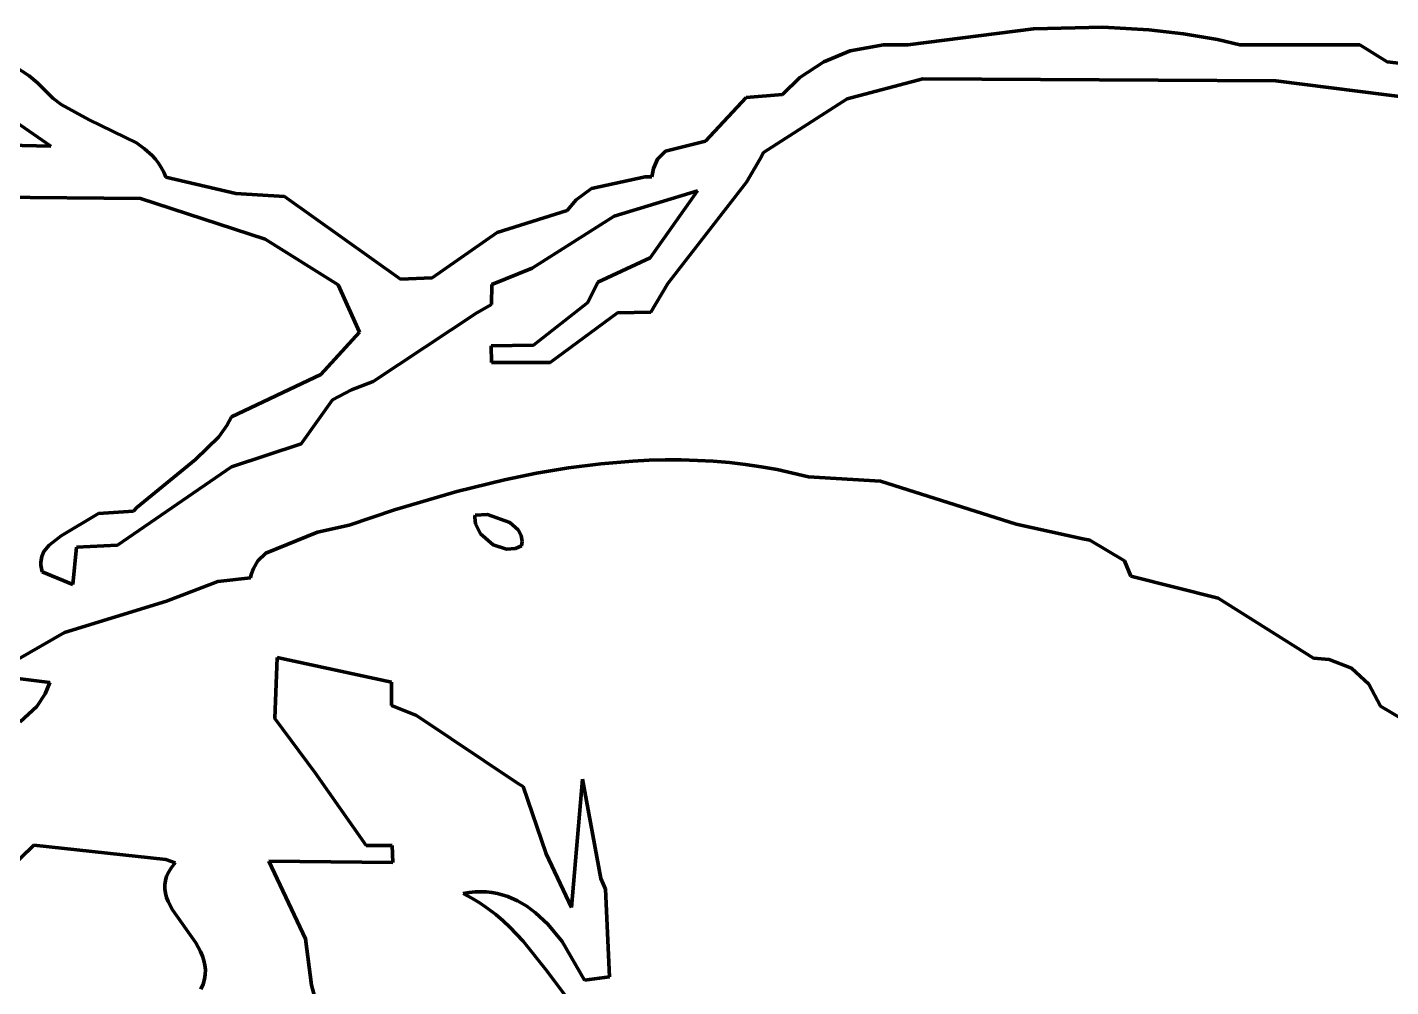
# Model space of a CAD drawing. Header units: millimetres. Extents: x 0 to 7.9, y 0 to 11.
# Drawn here: x 5.168 to 6.306, y 8.59 to 9.39 of the extents above; entities that cross this region are included whole.
import ezdxf

# ---------------------------------------------------------------- set-up
doc = ezdxf.new("R2010")
doc.units = ezdxf.units.MM
doc.layers.add('color#010101ff', color=7, linetype='CONTINUOUS', lineweight=100)
doc.layers.add('color#ffffffff', color=7, linetype='CONTINUOUS', lineweight=100)

msp = doc.modelspace()

# ---------------------------------------------------------------- linework, layer by layer
at = {"layer": 'color#010101ff'}
for p, q in [((5.9027, 9.3759), (6.0077, 9.389)), ((6.0077, 9.389), (6.0655, 9.3904)), ((6.0655, 9.3904), (6.1039, 9.3884)), ((6.1039, 9.3884), (6.1326, 9.3851)), ((6.1326, 9.3851), (6.161, 9.3802)), ((5.8327, 9.3617), (5.8548, 9.3707)), ((5.8548, 9.3707), (5.8824, 9.3758)), ((5.8824, 9.3758), (5.9027, 9.3759)), ((6.161, 9.3802), (6.1798, 9.3759)), ((6.1798, 9.3759), (6.2797, 9.3758)), ((6.2797, 9.3758), (6.3026, 9.3617)), ((5.8127, 9.3485), (5.8327, 9.3617)), ((6.3026, 9.3617), (6.3817, 9.3523)), ((5.1582, 9.3576), (5.1699, 9.3499)), ((5.1699, 9.3499), (5.1771, 9.3441)), ((5.7982, 9.3343), (5.8127, 9.3485)), ((5.9154, 9.3474), (5.8521, 9.3308)), ((6.2098, 9.3459), (5.9154, 9.3474)), ((5.1771, 9.3441), (5.1837, 9.3374)), ((5.1837, 9.3374), (5.1899, 9.3313)), ((6.3241, 9.3312), (6.2098, 9.3459)), ((5.1881, 9.2912), (5.1336, 9.329)), ((5.1899, 9.3313), (5.1968, 9.326)), ((5.1968, 9.326), (5.22, 9.3133)), ((5.734, 9.2954), (5.768, 9.332)), ((5.768, 9.332), (5.7982, 9.3343)), ((5.8521, 9.3308), (5.7824, 9.2859)), ((5.22, 9.3133), (5.2595, 9.2941)), ((5.1189, 9.2928), (5.1881, 9.2912)), ((5.2595, 9.2941), (5.2663, 9.2892)), ((5.7007, 9.2871), (5.734, 9.2954)), ((5.2663, 9.2892), (5.2725, 9.2836)), ((5.2725, 9.2836), (5.2753, 9.2805)), ((5.2753, 9.2805), (5.2778, 9.2771)), ((5.6907, 9.2728), (5.6941, 9.2804)), ((5.6941, 9.2804), (5.7007, 9.2871)), ((5.7798, 9.2808), (5.7683, 9.2614)), ((5.7824, 9.2859), (5.7798, 9.2808)), ((5.2778, 9.2771), (5.2802, 9.2735)), ((5.2802, 9.2735), (5.2823, 9.2696)), ((5.2823, 9.2696), (5.2841, 9.2655)), ((5.6893, 9.2657), (5.6907, 9.2728)), ((5.2841, 9.2655), (5.3424, 9.2517)), ((5.6261, 9.2466), (5.639, 9.2561)), ((5.639, 9.2561), (5.6837, 9.2656)), ((5.6837, 9.2656), (5.6893, 9.2657)), ((5.7683, 9.2614), (5.7026, 9.1769)), ((5.263, 9.2478), (5.1205, 9.2488)), ((5.3669, 9.2137), (5.263, 9.2478)), ((5.3424, 9.2517), (5.3831, 9.2492)), ((5.3831, 9.2492), (5.4797, 9.1805)), ((5.6188, 9.2377), (5.6261, 9.2466)), ((5.7274, 9.2541), (5.6578, 9.233)), ((5.688, 9.1982), (5.7274, 9.2541)), ((5.5603, 9.2192), (5.6188, 9.2377)), ((5.6578, 9.233), (5.5895, 9.1895)), ((5.4278, 9.1757), (5.3669, 9.2137)), ((5.5061, 9.1816), (5.5603, 9.2192)), ((5.5895, 9.1895), (5.5558, 9.1759)), ((5.6442, 9.1778), (5.688, 9.1982)), ((5.4797, 9.1805), (5.5061, 9.1816)), ((5.636, 9.1609), (5.6442, 9.1778)), ((5.7026, 9.1769), (5.6884, 9.1528)), ((5.4454, 9.1363), (5.4278, 9.1757)), ((5.5558, 9.1759), (5.5555, 9.1594)), ((5.5555, 9.1594), (5.5433, 9.1522)), ((5.5907, 9.1255), (5.636, 9.1609)), ((5.5433, 9.1522), (5.4568, 9.095)), ((5.6608, 9.1522), (5.6045, 9.1108)), ((5.6884, 9.1528), (5.6608, 9.1522)), ((5.4134, 9.101), (5.4454, 9.1363)), ((5.5554, 9.1248), (5.5907, 9.1255)), ((5.5556, 9.1109), (5.5554, 9.1248)), ((5.6045, 9.1108), (5.5556, 9.1109)), ((5.3387, 9.0656), (5.4134, 9.101)), ((5.4389, 9.0881), (5.4231, 9.0798)), ((5.4568, 9.095), (5.4389, 9.0881)), ((5.4231, 9.0798), (5.397, 9.0432)), ((5.335, 9.0584), (5.3387, 9.0656)), ((5.3283, 9.0488), (5.335, 9.0584)), ((5.3087, 9.0299), (5.3283, 9.0488)), ((5.397, 9.0432), (5.3389, 9.0239)), ((5.2597, 8.99), (5.3087, 9.0299)), ((5.6467, 9.0265), (5.6735, 9.0287)), ((5.6735, 9.0287), (5.687, 9.0294)), ((5.687, 9.0294), (5.7004, 9.0297)), ((5.7004, 9.0297), (5.7139, 9.0297)), ((5.7139, 9.0297), (5.7273, 9.0293)), ((5.7273, 9.0293), (5.7406, 9.0286)), ((5.7406, 9.0286), (5.754, 9.0274)), ((5.3389, 9.0239), (5.2436, 8.9586)), ((5.5664, 9.0131), (5.593, 9.0185)), ((5.593, 9.0185), (5.6198, 9.023)), ((5.6198, 9.023), (5.6467, 9.0265)), ((5.754, 9.0274), (5.7673, 9.0259)), ((5.7673, 9.0259), (5.7806, 9.0239)), ((5.7806, 9.0239), (5.7938, 9.0216)), ((5.7938, 9.0216), (5.807, 9.0187)), ((5.807, 9.0187), (5.8201, 9.0155)), ((5.5268, 9.0034), (5.5664, 9.0131)), ((5.8201, 9.0155), (5.88, 9.0119)), ((5.88, 9.0119), (5.9933, 8.976)), ((5.4748, 8.9881), (5.5268, 9.0034)), ((5.1966, 8.9663), (5.2278, 8.985)), ((5.2278, 8.985), (5.2571, 8.987)), ((5.2571, 8.987), (5.2597, 8.99)), ((5.4368, 8.9754), (5.4748, 8.9881)), ((5.5421, 8.9836), (5.5418, 8.9818)), ((5.5522, 8.9843), (5.5421, 8.9836)), ((5.5709, 8.9776), (5.5522, 8.9843)), ((5.4105, 8.9694), (5.4368, 8.9754)), ((5.5418, 8.9818), (5.5422, 8.9764)), ((5.5422, 8.9764), (5.5463, 8.968)), ((5.5778, 8.9713), (5.5709, 8.9776)), ((5.9933, 8.976), (6.0488, 8.964)), ((5.1866, 8.9587), (5.1966, 8.9663)), ((5.3675, 8.9519), (5.4105, 8.9694)), ((5.5463, 8.968), (5.5569, 8.9589)), ((5.5803, 8.9667), (5.5778, 8.9713)), ((5.5812, 8.9617), (5.5803, 8.9667)), ((5.5806, 8.9581), (5.5812, 8.9617)), ((6.0488, 8.964), (6.0545, 8.9627)), ((6.0545, 8.9627), (6.0835, 8.9454)), ((5.1798, 8.9445), (5.1806, 8.9491)), ((5.1806, 8.9491), (5.1824, 8.9533)), ((5.1824, 8.9533), (5.1866, 8.9587)), ((5.2095, 8.9569), (5.2065, 8.9258)), ((5.2436, 8.9586), (5.2095, 8.9569)), ((5.3608, 8.9455), (5.3675, 8.9519)), ((5.5569, 8.9589), (5.5682, 8.9552)), ((5.5682, 8.9552), (5.5756, 8.9558)), ((5.5756, 8.9558), (5.5806, 8.9581)), ((5.1798, 8.9419), (5.1798, 8.9445)), ((5.1802, 8.9392), (5.1798, 8.9419)), ((5.1808, 8.9364), (5.1802, 8.9392)), ((5.3552, 8.9342), (5.357, 8.9392)), ((5.357, 8.9392), (5.3608, 8.9455)), ((6.0835, 8.9454), (6.0888, 8.9327)), ((5.2065, 8.9258), (5.1808, 8.9364)), ((5.2845, 8.912), (5.3274, 8.9282)), ((5.3274, 8.9282), (5.3546, 8.9314)), ((5.3546, 8.9314), (5.3552, 8.9342)), ((6.0888, 8.9327), (6.1617, 8.9144)), ((5.1996, 8.8859), (5.2845, 8.912)), ((6.1617, 8.9144), (6.2411, 8.8644)), ((5.161, 8.8635), (5.1996, 8.8859)), ((5.3768, 8.8649), (5.3749, 8.814)), ((5.4722, 8.8444), (5.3768, 8.8649)), ((6.2411, 8.8644), (6.2543, 8.8632)), ((6.2543, 8.8632), (6.2728, 8.8559)), ((5.1874, 8.844), (5.1538, 8.8482)), ((6.2728, 8.8559), (6.2872, 8.8427)), ((5.1835, 8.8347), (5.1874, 8.844)), ((5.4722, 8.825), (5.4722, 8.8444)), ((6.2872, 8.8427), (6.2969, 8.8244)), ((5.1624, 8.8112), (5.1763, 8.824)), ((5.1763, 8.824), (5.1835, 8.8347)), ((5.4931, 8.8167), (5.4722, 8.825)), ((6.2969, 8.8244), (6.3487, 8.7934)), ((5.3749, 8.814), (5.4086, 8.7687)), ((5.5781, 8.7595), (5.4931, 8.8167)), ((5.4086, 8.7687), (5.451, 8.7083)), ((5.582, 8.7573), (5.5781, 8.7595)), ((5.6011, 8.7011), (5.582, 8.7573)), ((5.6316, 8.7636), (5.6224, 8.6564)), ((5.6467, 8.6806), (5.6316, 8.7636)), ((5.1738, 8.7084), (5.0989, 8.6357)), ((5.284, 8.6965), (5.1738, 8.7084)), ((5.451, 8.7083), (5.4727, 8.7082)), ((5.4727, 8.7082), (5.4733, 8.694)), ((5.6224, 8.6564), (5.6011, 8.7011)), ((5.2919, 8.6937), (5.284, 8.6965)), ((5.2864, 8.6862), (5.2888, 8.6899)), ((5.2888, 8.6899), (5.2919, 8.6937)), ((5.4733, 8.694), (5.3699, 8.6952)), ((5.3699, 8.6952), (5.4005, 8.6304)), ((5.2831, 8.6754), (5.2836, 8.6789)), ((5.2836, 8.6789), (5.2847, 8.6825)), ((5.2847, 8.6825), (5.2864, 8.6862)), ((5.6508, 8.6717), (5.6467, 8.6806)), ((5.2832, 8.6719), (5.2831, 8.6754)), ((5.2837, 8.6684), (5.2832, 8.6719)), ((5.2847, 8.6649), (5.2837, 8.6684)), ((5.286, 8.6614), (5.2847, 8.6649)), ((5.5319, 8.6681), (5.537, 8.669)), ((5.5392, 8.6643), (5.5319, 8.6681)), ((5.537, 8.669), (5.5419, 8.6695)), ((5.5419, 8.6695), (5.5467, 8.6696)), ((5.5467, 8.6696), (5.5514, 8.6694)), ((5.5514, 8.6694), (5.556, 8.6689)), ((5.556, 8.6689), (5.5605, 8.6681)), ((5.5605, 8.6681), (5.5692, 8.6655)), ((5.5692, 8.6655), (5.5774, 8.662)), ((5.6539, 8.5987), (5.6508, 8.6717)), ((5.2897, 8.6546), (5.286, 8.6614)), ((5.309, 8.6269), (5.2897, 8.6546)), ((5.5462, 8.66), (5.5392, 8.6643)), ((5.5528, 8.6554), (5.5462, 8.66)), ((5.5591, 8.6506), (5.5528, 8.6554)), ((5.5774, 8.662), (5.5851, 8.6575)), ((5.5851, 8.6575), (5.5924, 8.6521)), ((5.5652, 8.6454), (5.5591, 8.6506)), ((5.5709, 8.64), (5.5652, 8.6454)), ((5.5924, 8.6521), (5.6026, 8.6427)), ((5.6026, 8.6427), (5.6146, 8.6282)), ((5.5819, 8.6285), (5.5709, 8.64)), ((5.3129, 8.6197), (5.309, 8.6269)), ((5.3145, 8.616), (5.3129, 8.6197)), ((5.4005, 8.6304), (5.4055, 8.5917)), ((5.6018, 8.6036), (5.5819, 8.6285)), ((5.6146, 8.6282), (5.6333, 8.596)), ((5.3158, 8.6123), (5.3145, 8.616)), ((5.3166, 8.6085), (5.3158, 8.6123)), ((5.317, 8.6046), (5.3166, 8.6085)), ((5.3151, 8.5925), (5.3163, 8.5966)), ((5.3163, 8.5966), (5.3169, 8.6007)), ((5.3169, 8.6007), (5.317, 8.6046)), ((5.6449, 8.5462), (5.6018, 8.6036)), ((5.6333, 8.596), (5.6539, 8.5987)), ((5.3132, 8.5884), (5.3151, 8.5925)), ((5.4055, 8.5917), (5.4209, 8.5354))]:
    msp.add_line(p, q, dxfattribs=at)
at = {"layer": 'color#ffffffff'}
for p, q in [((6.0077, 9.389), (5.9027, 9.3759)), ((6.0655, 9.3904), (6.0077, 9.389)), ((6.1039, 9.3884), (6.0655, 9.3904)), ((6.1326, 9.3851), (6.1039, 9.3884)), ((6.161, 9.3802), (6.1326, 9.3851)), ((5.8548, 9.3707), (5.8327, 9.3617)), ((5.8824, 9.3758), (5.8548, 9.3707)), ((5.9027, 9.3759), (5.8824, 9.3758)), ((6.1798, 9.3759), (6.161, 9.3802)), ((6.2797, 9.3758), (6.1798, 9.3759)), ((6.3026, 9.3617), (6.2797, 9.3758)), ((5.8327, 9.3617), (5.8127, 9.3485)), ((6.3817, 9.3523), (6.3026, 9.3617)), ((5.1699, 9.3499), (5.1582, 9.3576)), ((5.1771, 9.3441), (5.1699, 9.3499)), ((5.8127, 9.3485), (5.7982, 9.3343)), ((5.8521, 9.3308), (5.9154, 9.3474)), ((5.9154, 9.3474), (6.2098, 9.3459)), ((5.1837, 9.3374), (5.1771, 9.3441)), ((5.1899, 9.3313), (5.1837, 9.3374)), ((6.2098, 9.3459), (6.3241, 9.3312)), ((5.1336, 9.329), (5.1881, 9.2912)), ((5.1968, 9.326), (5.1899, 9.3313)), ((5.22, 9.3133), (5.1968, 9.326)), ((5.768, 9.332), (5.734, 9.2954)), ((5.7982, 9.3343), (5.768, 9.332)), ((5.7824, 9.2859), (5.8521, 9.3308)), ((5.2595, 9.2941), (5.22, 9.3133)), ((5.1881, 9.2912), (5.1189, 9.2928)), ((5.2663, 9.2892), (5.2595, 9.2941)), ((5.734, 9.2954), (5.7007, 9.2871)), ((5.2725, 9.2836), (5.2663, 9.2892)), ((5.2753, 9.2805), (5.2725, 9.2836)), ((5.2778, 9.2771), (5.2753, 9.2805)), ((5.6941, 9.2804), (5.6907, 9.2728)), ((5.7007, 9.2871), (5.6941, 9.2804)), ((5.7683, 9.2614), (5.7798, 9.2808)), ((5.7798, 9.2808), (5.7824, 9.2859)), ((5.2802, 9.2735), (5.2778, 9.2771)), ((5.2823, 9.2696), (5.2802, 9.2735)), ((5.2841, 9.2655), (5.2823, 9.2696)), ((5.6907, 9.2728), (5.6893, 9.2657)), ((5.3424, 9.2517), (5.2841, 9.2655)), ((5.639, 9.2561), (5.6261, 9.2466)), ((5.6837, 9.2656), (5.639, 9.2561)), ((5.6893, 9.2657), (5.6837, 9.2656)), ((5.7026, 9.1769), (5.7683, 9.2614)), ((5.1205, 9.2488), (5.263, 9.2478)), ((5.263, 9.2478), (5.3669, 9.2137)), ((5.3831, 9.2492), (5.3424, 9.2517)), ((5.4797, 9.1805), (5.3831, 9.2492)), ((5.6261, 9.2466), (5.6188, 9.2377)), ((5.6578, 9.233), (5.7274, 9.2541)), ((5.7274, 9.2541), (5.688, 9.1982)), ((5.6188, 9.2377), (5.5603, 9.2192)), ((5.5895, 9.1895), (5.6578, 9.233)), ((5.3669, 9.2137), (5.4278, 9.1757)), ((5.5603, 9.2192), (5.5061, 9.1816)), ((5.5558, 9.1759), (5.5895, 9.1895)), ((5.688, 9.1982), (5.6442, 9.1778)), ((5.5061, 9.1816), (5.4797, 9.1805)), ((5.6442, 9.1778), (5.636, 9.1609)), ((5.6884, 9.1528), (5.7026, 9.1769)), ((5.4278, 9.1757), (5.4454, 9.1363)), ((5.5555, 9.1594), (5.5558, 9.1759)), ((5.5433, 9.1522), (5.5555, 9.1594)), ((5.636, 9.1609), (5.5907, 9.1255)), ((5.4568, 9.095), (5.5433, 9.1522)), ((5.6045, 9.1108), (5.6608, 9.1522)), ((5.6608, 9.1522), (5.6884, 9.1528)), ((5.4454, 9.1363), (5.4134, 9.101)), ((5.5907, 9.1255), (5.5554, 9.1248)), ((5.5554, 9.1248), (5.5556, 9.1109)), ((5.5556, 9.1109), (5.6045, 9.1108)), ((5.4134, 9.101), (5.3387, 9.0656)), ((5.4231, 9.0798), (5.4389, 9.0881)), ((5.4389, 9.0881), (5.4568, 9.095)), ((5.397, 9.0432), (5.4231, 9.0798)), ((5.3387, 9.0656), (5.335, 9.0584)), ((5.335, 9.0584), (5.3283, 9.0488)), ((5.3283, 9.0488), (5.3087, 9.0299)), ((5.3389, 9.0239), (5.397, 9.0432)), ((5.3087, 9.0299), (5.2597, 8.99)), ((5.6735, 9.0287), (5.6467, 9.0265)), ((5.687, 9.0294), (5.6735, 9.0287)), ((5.7004, 9.0297), (5.687, 9.0294)), ((5.7139, 9.0297), (5.7004, 9.0297)), ((5.7273, 9.0293), (5.7139, 9.0297)), ((5.7406, 9.0286), (5.7273, 9.0293)), ((5.754, 9.0274), (5.7406, 9.0286)), ((5.2436, 8.9586), (5.3389, 9.0239)), ((5.593, 9.0185), (5.5664, 9.0131)), ((5.6198, 9.023), (5.593, 9.0185)), ((5.6467, 9.0265), (5.6198, 9.023)), ((5.7673, 9.0259), (5.754, 9.0274)), ((5.7806, 9.0239), (5.7673, 9.0259)), ((5.7938, 9.0216), (5.7806, 9.0239)), ((5.807, 9.0187), (5.7938, 9.0216)), ((5.8201, 9.0155), (5.807, 9.0187)), ((5.5664, 9.0131), (5.5268, 9.0034)), ((5.88, 9.0119), (5.8201, 9.0155)), ((5.9933, 8.976), (5.88, 9.0119)), ((5.5268, 9.0034), (5.4748, 8.9881)), ((5.2278, 8.985), (5.1966, 8.9663)), ((5.2571, 8.987), (5.2278, 8.985)), ((5.2597, 8.99), (5.2571, 8.987)), ((5.4748, 8.9881), (5.4368, 8.9754)), ((5.5418, 8.9818), (5.5421, 8.9836)), ((5.5421, 8.9836), (5.5522, 8.9843)), ((5.5522, 8.9843), (5.5709, 8.9776)), ((5.4368, 8.9754), (5.4105, 8.9694)), ((5.5422, 8.9764), (5.5418, 8.9818)), ((5.5463, 8.968), (5.5422, 8.9764)), ((5.5709, 8.9776), (5.5778, 8.9713)), ((6.0488, 8.964), (5.9933, 8.976)), ((5.1966, 8.9663), (5.1866, 8.9587)), ((5.4105, 8.9694), (5.3675, 8.9519)), ((5.5569, 8.9589), (5.5463, 8.968)), ((5.5778, 8.9713), (5.5803, 8.9667)), ((5.5803, 8.9667), (5.5812, 8.9617)), ((5.5812, 8.9617), (5.5806, 8.9581)), ((6.0545, 8.9627), (6.0488, 8.964)), ((6.0835, 8.9454), (6.0545, 8.9627)), ((5.1806, 8.9491), (5.1798, 8.9445)), ((5.1824, 8.9533), (5.1806, 8.9491)), ((5.1866, 8.9587), (5.1824, 8.9533)), ((5.2065, 8.9258), (5.2095, 8.9569)), ((5.2095, 8.9569), (5.2436, 8.9586)), ((5.3675, 8.9519), (5.3608, 8.9455)), ((5.5682, 8.9552), (5.5569, 8.9589)), ((5.5756, 8.9558), (5.5682, 8.9552)), ((5.5806, 8.9581), (5.5756, 8.9558)), ((5.1798, 8.9445), (5.1798, 8.9419)), ((5.1798, 8.9419), (5.1802, 8.9392)), ((5.1802, 8.9392), (5.1808, 8.9364)), ((5.357, 8.9392), (5.3552, 8.9342)), ((5.3608, 8.9455), (5.357, 8.9392)), ((6.0888, 8.9327), (6.0835, 8.9454)), ((5.1808, 8.9364), (5.2065, 8.9258)), ((5.3274, 8.9282), (5.2845, 8.912)), ((5.3546, 8.9314), (5.3274, 8.9282)), ((5.3552, 8.9342), (5.3546, 8.9314)), ((6.1617, 8.9144), (6.0888, 8.9327)), ((5.2845, 8.912), (5.1996, 8.8859)), ((6.2411, 8.8644), (6.1617, 8.9144)), ((5.1996, 8.8859), (5.161, 8.8635)), ((5.3749, 8.814), (5.3768, 8.8649)), ((5.3768, 8.8649), (5.4722, 8.8444)), ((6.2543, 8.8632), (6.2411, 8.8644)), ((6.2728, 8.8559), (6.2543, 8.8632)), ((5.1538, 8.8482), (5.1874, 8.844)), ((6.2872, 8.8427), (6.2728, 8.8559)), ((5.1874, 8.844), (5.1835, 8.8347)), ((5.4722, 8.8444), (5.4722, 8.825)), ((6.2969, 8.8244), (6.2872, 8.8427)), ((5.1763, 8.824), (5.1624, 8.8112)), ((5.1835, 8.8347), (5.1763, 8.824)), ((5.4722, 8.825), (5.4931, 8.8167)), ((6.3487, 8.7934), (6.2969, 8.8244)), ((5.4086, 8.7687), (5.3749, 8.814)), ((5.4931, 8.8167), (5.5781, 8.7595)), ((5.451, 8.7083), (5.4086, 8.7687)), ((5.5781, 8.7595), (5.582, 8.7573)), ((5.582, 8.7573), (5.6011, 8.7011)), ((5.6224, 8.6564), (5.6316, 8.7636)), ((5.6316, 8.7636), (5.6467, 8.6806)), ((5.0989, 8.6357), (5.1738, 8.7084)), ((5.1738, 8.7084), (5.284, 8.6965)), ((5.4727, 8.7082), (5.451, 8.7083)), ((5.4733, 8.694), (5.4727, 8.7082)), ((5.6011, 8.7011), (5.6224, 8.6564)), ((5.284, 8.6965), (5.2919, 8.6937)), ((5.2888, 8.6899), (5.2864, 8.6862)), ((5.2919, 8.6937), (5.2888, 8.6899)), ((5.4005, 8.6304), (5.3699, 8.6952)), ((5.3699, 8.6952), (5.4733, 8.694)), ((5.2836, 8.6789), (5.2831, 8.6754)), ((5.2847, 8.6825), (5.2836, 8.6789)), ((5.2864, 8.6862), (5.2847, 8.6825)), ((5.6467, 8.6806), (5.6508, 8.6717)), ((5.2831, 8.6754), (5.2832, 8.6719)), ((5.2832, 8.6719), (5.2837, 8.6684)), ((5.2837, 8.6684), (5.2847, 8.6649)), ((5.2847, 8.6649), (5.286, 8.6614)), ((5.537, 8.669), (5.5319, 8.6681)), ((5.5319, 8.6681), (5.5392, 8.6643)), ((5.5419, 8.6695), (5.537, 8.669)), ((5.5467, 8.6696), (5.5419, 8.6695)), ((5.5514, 8.6694), (5.5467, 8.6696)), ((5.556, 8.6689), (5.5514, 8.6694)), ((5.5605, 8.6681), (5.556, 8.6689)), ((5.5692, 8.6655), (5.5605, 8.6681)), ((5.5774, 8.662), (5.5692, 8.6655)), ((5.6508, 8.6717), (5.6539, 8.5987)), ((5.286, 8.6614), (5.2897, 8.6546)), ((5.2897, 8.6546), (5.309, 8.6269)), ((5.5392, 8.6643), (5.5462, 8.66)), ((5.5462, 8.66), (5.5528, 8.6554)), ((5.5528, 8.6554), (5.5591, 8.6506)), ((5.5851, 8.6575), (5.5774, 8.662)), ((5.5924, 8.6521), (5.5851, 8.6575)), ((5.5591, 8.6506), (5.5652, 8.6454)), ((5.5652, 8.6454), (5.5709, 8.64)), ((5.6026, 8.6427), (5.5924, 8.6521)), ((5.6146, 8.6282), (5.6026, 8.6427)), ((5.5709, 8.64), (5.5819, 8.6285)), ((5.309, 8.6269), (5.3129, 8.6197)), ((5.3129, 8.6197), (5.3145, 8.616)), ((5.4055, 8.5917), (5.4005, 8.6304)), ((5.5819, 8.6285), (5.6018, 8.6036)), ((5.6333, 8.596), (5.6146, 8.6282)), ((5.3145, 8.616), (5.3158, 8.6123)), ((5.3158, 8.6123), (5.3166, 8.6085)), ((5.3166, 8.6085), (5.317, 8.6046)), ((5.3163, 8.5966), (5.3151, 8.5925)), ((5.3169, 8.6007), (5.3163, 8.5966)), ((5.317, 8.6046), (5.3169, 8.6007)), ((5.6018, 8.6036), (5.6449, 8.5462)), ((5.6539, 8.5987), (5.6333, 8.596)), ((5.3151, 8.5925), (5.3132, 8.5884)), ((5.4209, 8.5354), (5.4055, 8.5917))]:
    msp.add_line(p, q, dxfattribs=at)

doc.saveas('drawing.dxf')
